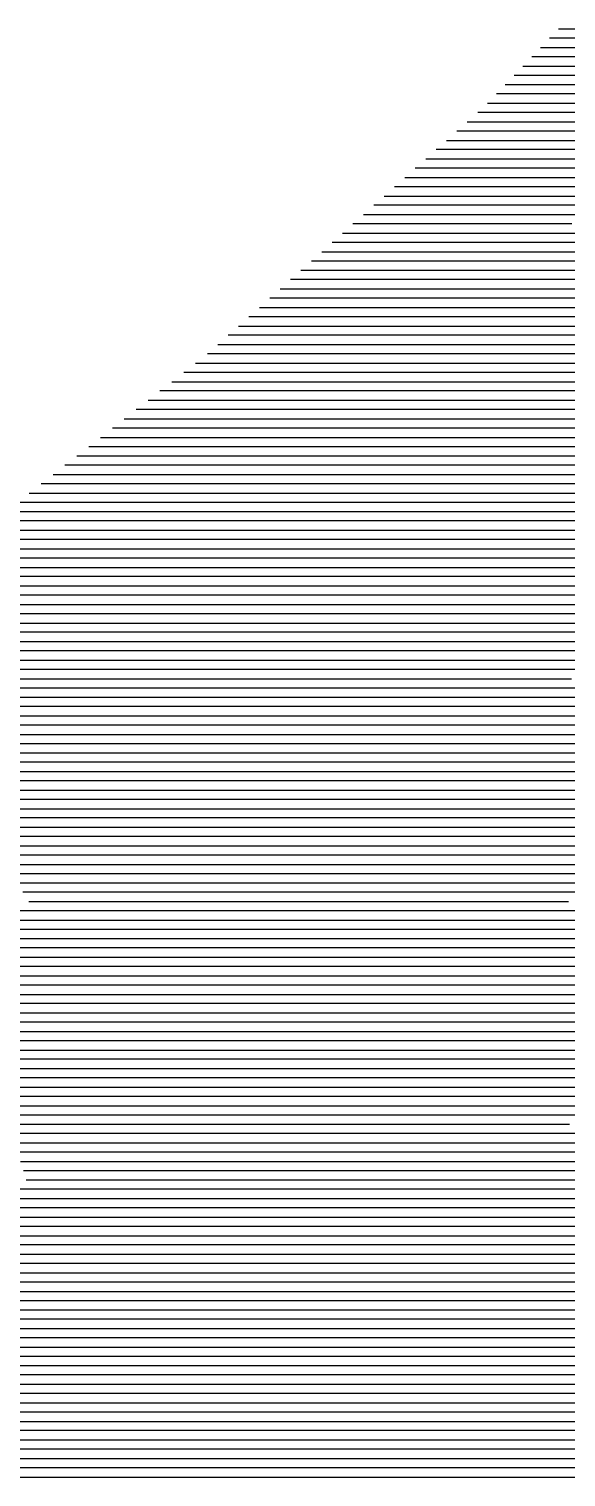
# Model space of a CAD drawing. Header units: metres. Extents: x -6.9 to 6.9, y -7 to 7.
# Drawn here: x 2.89 to 3.469, y -5.082 to -3.522 of the extents above; entities that cross this region are included whole.
import ezdxf

# ---------------------------------------------------------------- set-up
doc = ezdxf.new("R2010")
doc.units = ezdxf.units.M

msp = doc.modelspace()

# ---------------------------------------------------------------- linework, layer by layer
for p, q in [((3.460295, -3.522173, 0.668716), (3.835341, -3.522173, 0.741497)), ((3.843802, -3.532173, 0.743658), (3.45076, -3.532173, 0.667385)), ((3.860726, -3.552173, 0.74798), (3.43169, -3.552173, 0.664722)), ((3.441225, -3.542173, 0.666053), (3.852264, -3.542173, 0.745819)), ((3.87765, -3.572173, 0.752301), (3.41262, -3.572173, 0.662058)), ((3.422155, -3.562173, 0.66339), (3.869188, -3.562173, 0.750141)), ((3.403085, -3.582173, 0.660727), (3.886111, -3.582173, 0.754462)), ((3.384015, -3.602173, 0.658064), (3.903035, -3.602173, 0.758784)), ((3.894573, -3.592173, 0.756623), (3.39355, -3.592173, 0.659395)), ((3.385228, -3.612173, 0.65881), (3.373429, -3.612173, 0.656539)), ((3.388586, -3.612173, 0.65947), (3.385228, -3.612173, 0.65881)), ((3.911497, -3.612173, 0.760945), (3.388586, -3.612173, 0.65947)), ((3.400133, -3.632173, 0.662714), (3.351038, -3.632173, 0.653265)), ((3.362233, -3.622173, 0.654902), (3.39268, -3.622173, 0.660762)), ((3.39268, -3.622173, 0.660762), (3.401348, -3.622173, 0.662465)), ((3.41411, -3.632173, 0.66546), (3.400133, -3.632173, 0.662714)), ((3.401348, -3.622173, 0.662465), (3.919959, -3.622173, 0.763106)), ((3.92842, -3.632173, 0.765267), (3.41411, -3.632173, 0.66546)), ((3.339842, -3.642173, 0.651628), (3.407586, -3.642173, 0.664667)), ((3.407586, -3.642173, 0.664667), (3.426871, -3.642173, 0.668456)), ((3.426871, -3.642173, 0.668456), (3.936882, -3.642173, 0.767427)), ((3.317451, -3.662173, 0.648355), (3.422492, -3.662173, 0.668571)), ((3.415039, -3.652173, 0.666619), (3.328647, -3.652173, 0.649991)), ((3.439633, -3.652173, 0.671451), (3.415039, -3.652173, 0.666619)), ((3.422492, -3.662173, 0.668571), (3.452394, -3.662173, 0.674446)), ((3.945344, -3.652173, 0.769588), (3.439633, -3.652173, 0.671451)), ((3.452394, -3.662173, 0.674446), (3.953806, -3.662173, 0.771749)), ((3.429944, -3.672173, 0.670523), (3.306255, -3.672173, 0.646718)), ((3.465156, -3.672173, 0.677441), (3.429944, -3.672173, 0.670523)), ((3.962268, -3.672173, 0.77391), (3.465156, -3.672173, 0.677441)), ((3.44485, -3.692173, 0.674428), (3.283864, -3.692173, 0.643444)), ((3.29506, -3.682173, 0.645081), (3.437397, -3.682173, 0.672476)), ((3.437397, -3.682173, 0.672476), (3.477918, -3.682173, 0.680437)), ((3.490679, -3.692173, 0.683432), (3.44485, -3.692173, 0.674428)), ((3.459756, -3.712173, 0.678332), (3.261473, -3.712173, 0.64017)), ((3.272669, -3.702173, 0.641807), (3.452303, -3.702173, 0.67638)), ((3.452303, -3.702173, 0.67638), (3.503441, -3.702173, 0.686427)), ((3.516202, -3.712173, 0.689423), (3.459756, -3.712173, 0.678332)), ((3.250277, -3.722173, 0.638533), (3.467208, -3.722173, 0.680285)), ((3.467208, -3.722173, 0.680285), (3.528964, -3.722173, 0.692418)), ((3.227886, -3.742173, 0.63526), (3.482114, -3.742173, 0.684189)), ((3.474661, -3.732173, 0.682237), (3.239082, -3.732173, 0.636896)), ((3.489567, -3.752173, 0.686141), (3.216691, -3.752173, 0.633623)), ((3.504472, -3.772173, 0.690046), (3.194299, -3.772173, 0.630349)), ((3.205495, -3.762173, 0.631986), (3.49702, -3.762173, 0.688094)), ((3.183104, -3.782173, 0.628712), (3.511925, -3.782173, 0.691998)), ((3.160713, -3.802173, 0.625438), (3.526831, -3.802173, 0.695903)), ((3.519378, -3.792173, 0.69395), (3.171908, -3.792173, 0.627075)), ((3.534284, -3.812173, 0.697855), (3.149517, -3.812173, 0.623801)), ((3.549189, -3.832173, 0.701759), (3.127126, -3.832173, 0.620528)), ((3.138322, -3.822173, 0.622164), (3.541736, -3.822173, 0.699807)), ((3.564095, -3.852173, 0.705664), (3.104735, -3.852173, 0.617254)), ((3.11593, -3.842173, 0.618891), (3.556642, -3.842173, 0.703712)), ((3.093539, -3.862173, 0.615617), (3.571548, -3.862173, 0.707616)), ((3.069572, -3.882173, 0.612054), (3.088777, -3.882173, 0.615723)), ((3.579001, -3.872173, 0.709568), (3.082344, -3.872173, 0.61398)), ((3.088777, -3.882173, 0.615723), (3.093343, -3.882173, 0.616615)), ((3.093343, -3.882173, 0.616615), (3.586453, -3.882173, 0.711521)), ((3.095373, -3.892173, 0.617497), (3.056786, -3.892173, 0.610126)), ((3.104547, -3.892173, 0.619289), (3.095373, -3.892173, 0.617497)), ((3.593906, -3.892173, 0.713473), (3.104547, -3.892173, 0.619289)), ((3.108566, -3.912173, 0.621045), (3.031214, -3.912173, 0.606269)), ((3.044, -3.902173, 0.608197), (3.101969, -3.902173, 0.619271)), ((3.101969, -3.902173, 0.619271), (3.115752, -3.902173, 0.621963)), ((3.126956, -3.912173, 0.624638), (3.108566, -3.912173, 0.621045)), ((3.115752, -3.902173, 0.621963), (3.601359, -3.902173, 0.715425)), ((3.608812, -3.912173, 0.717377), (3.126956, -3.912173, 0.624638)), ((3.018428, -3.922173, 0.60434), (3.115162, -3.922173, 0.62282)), ((3.115162, -3.922173, 0.62282), (3.13816, -3.922173, 0.627312)), ((3.13816, -3.922173, 0.627312), (3.616265, -3.922173, 0.71933)), ((2.992856, -3.942173, 0.600483), (3.128355, -3.942173, 0.626368)), ((3.121758, -3.932173, 0.624594), (3.005642, -3.932173, 0.602412)), ((3.149365, -3.932173, 0.629986), (3.121758, -3.932173, 0.624594)), ((3.128355, -3.942173, 0.626368), (3.160569, -3.942173, 0.632661)), ((3.623717, -3.932173, 0.721282), (3.149365, -3.932173, 0.629986)), ((3.160569, -3.942173, 0.632661), (3.63117, -3.942173, 0.723234)), ((2.967283, -3.962173, 0.596626), (3.141547, -3.962173, 0.629916)), ((3.134951, -3.952173, 0.628142), (2.98007, -3.952173, 0.598555)), ((3.171774, -3.952173, 0.635335), (3.134951, -3.952173, 0.628142)), ((3.141547, -3.962173, 0.629916), (3.182978, -3.962173, 0.638009)), ((3.638623, -3.952173, 0.725186), (3.171774, -3.952173, 0.635335)), ((3.182978, -3.962173, 0.638009), (3.646076, -3.962173, 0.727139)), ((3.148143, -3.972173, 0.63169), (2.954497, -3.972173, 0.594698)), ((3.194182, -3.972173, 0.640684), (3.148143, -3.972173, 0.63169)), ((3.653529, -3.972173, 0.729091), (3.194182, -3.972173, 0.640684)), ((3.161336, -3.992173, 0.635239), (2.928925, -3.992173, 0.590841)), ((2.941711, -3.982173, 0.592769), (3.15474, -3.982173, 0.633465)), ((3.15474, -3.982173, 0.633465), (3.205387, -3.982173, 0.643358)), ((3.216591, -3.992173, 0.646032), (3.161336, -3.992173, 0.635239)), ((3.205387, -3.982173, 0.643358), (3.660981, -3.982173, 0.731043)), ((3.668434, -3.992173, 0.732995), (3.216591, -3.992173, 0.646032)), ((2.916139, -4.002173, 0.588912), (3.167932, -4.002173, 0.637013)), ((3.167932, -4.002173, 0.637013), (3.227796, -4.002173, 0.648706)), ((3.227796, -4.002173, 0.648706), (3.675887, -4.002173, 0.734948)), ((2.890319, -4.022173, 0.58501), (2.893664, -4.022173, 0.585645)), ((2.893664, -4.022173, 0.585645), (2.894315, -4.022173, 0.585771)), ((2.894315, -4.022173, 0.585771), (3.181125, -4.022173, 0.640561)), ((3.174529, -4.012173, 0.638787), (2.903353, -4.012173, 0.586984)), ((3.239, -4.012173, 0.651381), (3.174529, -4.012173, 0.638787)), ((3.181125, -4.022173, 0.640561), (3.250205, -4.022173, 0.654055)), ((3.68334, -4.012173, 0.7369), (3.239, -4.012173, 0.651381)), ((3.250205, -4.022173, 0.654055), (3.690793, -4.022173, 0.738852)), ((2.898463, -4.032173, 0.587063), (2.876124, -4.032173, 0.582824)), ((2.902816, -4.032173, 0.587909), (2.898463, -4.032173, 0.587063)), ((3.187721, -4.032173, 0.642336), (2.902816, -4.032173, 0.587909)), ((3.261409, -4.032173, 0.656729), (3.187721, -4.032173, 0.642336)), ((3.698245, -4.032173, 0.740805), (3.261409, -4.032173, 0.656729)), ((2.908061, -4.052173, 0.589901), (2.847734, -4.052173, 0.578451)), ((2.861929, -4.042173, 0.580637), (2.903262, -4.042173, 0.588482)), ((2.903262, -4.042173, 0.588482), (2.911317, -4.042173, 0.590047)), ((2.919818, -4.052173, 0.592185), (2.908061, -4.052173, 0.589901)), ((2.911317, -4.042173, 0.590047), (3.194317, -4.042173, 0.64411)), ((3.200914, -4.052173, 0.645884), (2.919818, -4.052173, 0.592185)), ((3.194317, -4.042173, 0.64411), (3.272613, -4.042173, 0.659404)), ((3.283818, -4.052173, 0.662078), (3.200914, -4.052173, 0.645884)), ((3.272613, -4.042173, 0.659404), (3.705698, -4.042173, 0.742757)), ((3.713151, -4.052173, 0.744709), (3.283818, -4.052173, 0.662078)), ((2.833539, -4.062173, 0.576264), (2.912861, -4.062173, 0.591319)), ((2.912861, -4.062173, 0.591319), (2.928319, -4.062173, 0.594323)), ((2.928319, -4.062173, 0.594323), (3.20751, -4.062173, 0.647658)), ((3.20751, -4.062173, 0.647658), (3.295022, -4.062173, 0.664752)), ((3.295022, -4.062173, 0.664752), (3.720604, -4.062173, 0.746661)), ((2.805149, -4.082173, 0.571892), (2.922459, -4.082173, 0.594157)), ((2.91766, -4.072173, 0.592738), (2.819344, -4.072173, 0.574078)), ((2.93682, -4.072173, 0.596461), (2.91766, -4.072173, 0.592738)), ((2.922459, -4.082173, 0.594157), (2.945321, -4.082173, 0.598599)), ((3.214106, -4.072173, 0.649432), (2.93682, -4.072173, 0.596461)), ((2.945321, -4.082173, 0.598599), (3.220702, -4.082173, 0.651206)), ((3.306227, -4.072173, 0.667427), (3.214106, -4.072173, 0.649432)), ((3.220702, -4.082173, 0.651206), (3.317431, -4.082173, 0.670101)), ((3.728057, -4.072173, 0.748614), (3.306227, -4.072173, 0.667427)), ((3.317431, -4.082173, 0.670101), (3.735509, -4.082173, 0.750566)), ((2.776759, -4.102173, 0.567519), (2.932058, -4.102173, 0.596994)), ((2.927259, -4.092173, 0.595575), (2.790954, -4.092173, 0.569705)), ((2.953822, -4.092173, 0.600737), (2.927259, -4.092173, 0.595575)), ((2.932058, -4.102173, 0.596994), (2.962323, -4.102173, 0.602875)), ((3.227299, -4.092173, 0.652981), (2.953822, -4.092173, 0.600737)), ((2.962323, -4.102173, 0.602875), (3.233895, -4.102173, 0.654755)), ((3.328635, -4.092173, 0.672775), (3.227299, -4.092173, 0.652981)), ((3.233895, -4.102173, 0.654755), (3.33984, -4.102173, 0.675449)), ((3.742962, -4.092173, 0.752518), (3.328635, -4.092173, 0.672775)), ((3.33984, -4.102173, 0.675449), (3.750415, -4.102173, 0.75447)), ((2.936857, -4.112173, 0.598413), (2.762564, -4.112173, 0.565333)), ((2.970823, -4.112173, 0.605013), (2.936857, -4.112173, 0.598413)), ((3.240491, -4.112173, 0.656529), (2.970823, -4.112173, 0.605013)), ((3.351044, -4.112173, 0.678124), (3.240491, -4.112173, 0.656529)), ((3.757868, -4.112173, 0.756423), (3.351044, -4.112173, 0.678124)), ((2.946456, -4.132173, 0.60125), (2.734174, -4.132173, 0.56096)), ((2.748369, -4.122173, 0.563146), (2.941657, -4.122173, 0.599832)), ((2.941657, -4.122173, 0.599832), (2.979324, -4.122173, 0.607152)), ((2.987825, -4.132173, 0.60929), (2.946456, -4.132173, 0.60125)), ((2.979324, -4.122173, 0.607152), (3.247088, -4.122173, 0.658303)), ((3.253684, -4.132173, 0.660077), (2.987825, -4.132173, 0.60929)), ((3.247088, -4.122173, 0.658303), (3.362249, -4.122173, 0.680798)), ((3.373453, -4.132173, 0.683472), (3.253684, -4.132173, 0.660077)), ((3.362249, -4.122173, 0.680798), (3.765321, -4.122173, 0.758375)), ((3.772773, -4.132173, 0.760327), (3.373453, -4.132173, 0.683472)), ((2.719979, -4.142173, 0.558774), (2.951255, -4.142173, 0.602669)), ((2.951255, -4.142173, 0.602669), (2.996326, -4.142173, 0.611428)), ((2.996326, -4.142173, 0.611428), (3.26028, -4.142173, 0.661851)), ((3.26028, -4.142173, 0.661851), (3.384657, -4.142173, 0.686147)), ((3.384657, -4.142173, 0.686147), (3.780226, -4.142173, 0.762279)), ((2.698868, -4.162173, 0.555783), (2.960854, -4.162173, 0.605506)), ((2.956054, -4.152173, 0.604088), (2.705784, -4.152173, 0.556587)), ((3.004827, -4.152173, 0.613566), (2.956054, -4.152173, 0.604088)), ((2.960854, -4.162173, 0.605506), (3.013328, -4.162173, 0.615704)), ((3.266876, -4.152173, 0.663626), (3.004827, -4.152173, 0.613566)), ((3.013328, -4.162173, 0.615704), (3.273473, -4.162173, 0.6654)), ((3.395862, -4.152173, 0.688821), (3.266876, -4.152173, 0.663626)), ((3.273473, -4.162173, 0.6654), (3.407066, -4.162173, 0.691495)), ((3.787679, -4.152173, 0.764232), (3.395862, -4.152173, 0.688821)), ((3.407066, -4.162173, 0.691495), (3.795132, -4.162173, 0.766184)), ((2.965653, -4.172173, 0.606925), (2.705241, -4.172173, 0.5575)), ((3.021829, -4.172173, 0.617842), (2.965653, -4.172173, 0.606925)), ((3.280069, -4.172173, 0.667174), (3.021829, -4.172173, 0.617842)), ((3.418271, -4.172173, 0.69417), (3.280069, -4.172173, 0.667174)), ((3.802585, -4.172173, 0.768136), (3.418271, -4.172173, 0.69417)), ((2.711613, -4.182173, 0.559217), (2.970452, -4.182173, 0.608344)), ((2.975252, -4.192173, 0.609762), (2.717985, -4.192173, 0.560934)), ((2.970452, -4.182173, 0.608344), (3.03033, -4.182173, 0.61998)), ((3.038831, -4.192173, 0.622118), (2.975252, -4.192173, 0.609762)), ((3.03033, -4.182173, 0.61998), (3.286665, -4.182173, 0.668948)), ((3.293261, -4.192173, 0.670722), (3.038831, -4.192173, 0.622118)), ((3.286665, -4.182173, 0.668948), (3.429475, -4.182173, 0.696844)), ((3.440679, -4.192173, 0.699518), (3.293261, -4.192173, 0.670722)), ((3.429475, -4.182173, 0.696844), (3.810037, -4.182173, 0.770088)), ((3.81749, -4.192173, 0.772041), (3.440679, -4.192173, 0.699518)), ((2.724357, -4.202173, 0.562651), (2.980051, -4.202173, 0.611181)), ((2.980051, -4.202173, 0.611181), (3.047332, -4.202173, 0.624256)), ((3.047332, -4.202173, 0.624256), (3.299858, -4.202173, 0.672496)), ((3.299858, -4.202173, 0.672496), (3.451884, -4.202173, 0.702192)), ((3.451884, -4.202173, 0.702192), (3.824943, -4.202173, 0.773993)), ((2.98485, -4.212173, 0.6126), (2.730729, -4.212173, 0.564368)), ((2.737101, -4.222173, 0.566086), (2.989649, -4.222173, 0.614018)), ((3.055833, -4.212173, 0.626394), (2.98485, -4.212173, 0.6126)), ((2.989649, -4.222173, 0.614018), (3.064333, -4.222173, 0.628532)), ((3.306454, -4.212173, 0.674271), (3.055833, -4.212173, 0.626394)), ((3.064333, -4.222173, 0.628532), (3.31305, -4.222173, 0.676045)), ((3.463088, -4.212173, 0.704867), (3.306454, -4.212173, 0.674271)), ((3.31305, -4.222173, 0.676045), (3.474293, -4.222173, 0.707541)), ((3.832396, -4.212173, 0.775945), (3.463088, -4.212173, 0.704867)), ((2.994449, -4.232173, 0.615437), (2.743473, -4.232173, 0.567803)), ((2.749845, -4.242173, 0.56952), (2.999248, -4.242173, 0.616856)), ((3.072834, -4.232173, 0.63067), (2.994449, -4.232173, 0.615437)), ((2.999248, -4.242173, 0.616856), (3.081335, -4.242173, 0.632808)), ((3.319647, -4.232173, 0.677819), (3.072834, -4.232173, 0.63067)), ((3.081335, -4.242173, 0.632808), (3.326243, -4.242173, 0.679593)), ((3.485497, -4.232173, 0.710215), (3.319647, -4.232173, 0.677819)), ((3.326243, -4.242173, 0.679593), (3.496701, -4.242173, 0.71289)), ((3.004047, -4.252173, 0.618274), (2.756217, -4.252173, 0.571237)), ((3.089836, -4.252173, 0.634946), (3.004047, -4.252173, 0.618274)), ((3.332839, -4.252173, 0.681367), (3.089836, -4.252173, 0.634946)), ((3.507906, -4.252173, 0.715564), (3.332839, -4.252173, 0.681367)), ((2.762589, -4.262173, 0.572954), (3.008847, -4.262173, 0.619693)), ((3.013646, -4.272173, 0.621112), (2.768961, -4.272173, 0.574672)), ((3.008847, -4.262173, 0.619693), (3.098337, -4.262173, 0.637084)), ((3.106838, -4.272173, 0.639222), (3.013646, -4.272173, 0.621112)), ((3.098337, -4.262173, 0.637084), (3.339435, -4.262173, 0.683141)), ((3.346032, -4.272173, 0.684916), (3.106838, -4.272173, 0.639222)), ((3.339435, -4.262173, 0.683141), (3.51911, -4.262173, 0.718238)), ((3.530315, -4.272173, 0.720913), (3.346032, -4.272173, 0.684916)), ((2.775333, -4.282173, 0.576389), (3.018445, -4.282173, 0.62253)), ((3.018445, -4.282173, 0.62253), (3.115339, -4.282173, 0.64136)), ((3.115339, -4.282173, 0.64136), (3.352628, -4.282173, 0.68669)), ((3.352628, -4.282173, 0.68669), (3.541519, -4.282173, 0.723587)), ((3.023245, -4.292173, 0.623949), (2.781705, -4.292173, 0.578106)), ((2.788077, -4.302173, 0.579823), (3.028044, -4.302173, 0.625368)), ((3.12384, -4.292173, 0.643498), (3.023245, -4.292173, 0.623949)), ((3.028044, -4.302173, 0.625368), (3.132341, -4.302173, 0.645636)), ((3.359224, -4.292173, 0.688464), (3.12384, -4.292173, 0.643498)), ((3.132341, -4.302173, 0.645636), (3.36582, -4.302173, 0.690238)), ((3.552723, -4.292173, 0.726261), (3.359224, -4.292173, 0.688464)), ((3.36582, -4.302173, 0.690238), (3.563928, -4.302173, 0.728935)), ((3.032843, -4.312173, 0.626786), (2.794449, -4.312173, 0.58154)), ((3.140842, -4.312173, 0.647774), (3.032843, -4.312173, 0.626786)), ((3.372417, -4.312173, 0.692012), (3.140842, -4.312173, 0.647774)), ((3.575132, -4.312173, 0.73161), (3.372417, -4.312173, 0.692012)), ((2.800821, -4.322173, 0.583258), (3.037642, -4.322173, 0.628205)), ((3.042442, -4.332173, 0.629624), (2.807193, -4.332173, 0.584975)), ((3.037642, -4.322173, 0.628205), (3.149343, -4.322173, 0.649912)), ((3.157843, -4.332173, 0.65205), (3.042442, -4.332173, 0.629624)), ((3.149343, -4.322173, 0.649912), (3.379013, -4.322173, 0.693786)), ((3.385609, -4.332173, 0.695561), (3.157843, -4.332173, 0.65205)), ((3.379013, -4.322173, 0.693786), (3.586337, -4.322173, 0.734284)), ((3.597541, -4.332173, 0.736958), (3.385609, -4.332173, 0.695561)), ((2.813566, -4.342173, 0.586692), (3.047241, -4.342173, 0.631043)), ((3.05204, -4.352173, 0.632461), (2.819938, -4.352173, 0.588409)), ((3.047241, -4.342173, 0.631043), (3.166344, -4.342173, 0.654188)), ((3.174845, -4.352173, 0.656326), (3.05204, -4.352173, 0.632461)), ((3.166344, -4.342173, 0.654188), (3.392206, -4.342173, 0.697335)), ((3.398802, -4.352173, 0.699109), (3.174845, -4.352173, 0.656326)), ((3.392206, -4.342173, 0.697335), (3.608745, -4.342173, 0.739633)), ((3.61995, -4.352173, 0.742307), (3.398802, -4.352173, 0.699109)), ((2.82631, -4.362173, 0.590126), (3.05684, -4.362173, 0.63388)), ((3.05684, -4.362173, 0.63388), (3.183346, -4.362173, 0.658464)), ((3.183346, -4.362173, 0.658464), (3.405398, -4.362173, 0.700883)), ((3.405398, -4.362173, 0.700883), (3.631154, -4.362173, 0.744981)), ((3.061639, -4.372173, 0.635299), (2.832682, -4.372173, 0.591843)), ((2.839054, -4.382173, 0.593561), (3.066438, -4.382173, 0.636717)), ((3.191847, -4.372173, 0.660602), (3.061639, -4.372173, 0.635299)), ((3.066438, -4.382173, 0.636717), (3.200348, -4.382173, 0.66274)), ((3.411994, -4.372173, 0.702657), (3.191847, -4.372173, 0.660602)), ((3.200348, -4.382173, 0.66274), (3.418591, -4.382173, 0.704431)), ((3.642359, -4.372173, 0.747656), (3.411994, -4.372173, 0.702657)), ((3.418591, -4.382173, 0.704431), (3.653563, -4.382173, 0.75033)), ((3.071237, -4.392173, 0.638136), (2.845426, -4.392173, 0.595278)), ((3.208849, -4.392173, 0.664878), (3.071237, -4.392173, 0.638136)), ((3.425187, -4.392173, 0.706206), (3.208849, -4.392173, 0.664878)), ((3.664767, -4.392173, 0.753004), (3.425187, -4.392173, 0.706206)), ((2.851798, -4.402173, 0.596995), (3.076037, -4.402173, 0.639555)), ((3.080836, -4.412173, 0.640973), (2.85817, -4.412173, 0.598712)), ((3.076037, -4.402173, 0.639555), (3.21735, -4.402173, 0.667016)), ((3.225851, -4.412173, 0.669154), (3.080836, -4.412173, 0.640973)), ((3.21735, -4.402173, 0.667016), (3.431783, -4.402173, 0.70798)), ((3.43838, -4.412173, 0.709754), (3.225851, -4.412173, 0.669154)), ((3.431783, -4.402173, 0.70798), (3.675972, -4.402173, 0.755678)), ((3.687176, -4.412173, 0.758353), (3.43838, -4.412173, 0.709754)), ((2.864542, -4.422173, 0.600429), (3.085635, -4.422173, 0.642392)), ((3.085635, -4.422173, 0.642392), (3.234352, -4.422173, 0.671292)), ((3.234352, -4.422173, 0.671292), (3.444976, -4.422173, 0.711528)), ((3.444976, -4.422173, 0.711528), (3.698381, -4.422173, 0.761027)), ((3.090435, -4.432173, 0.643811), (2.870914, -4.432173, 0.602147)), ((2.877286, -4.442173, 0.603864), (3.095234, -4.442173, 0.645229)), ((3.242852, -4.432173, 0.67343), (3.090435, -4.432173, 0.643811)), ((3.095234, -4.442173, 0.645229), (3.251353, -4.442173, 0.675568)), ((3.451572, -4.432173, 0.713302), (3.242852, -4.432173, 0.67343)), ((3.251353, -4.442173, 0.675568), (3.458168, -4.442173, 0.715076)), ((3.709585, -4.432173, 0.763701), (3.451572, -4.432173, 0.713302)), ((3.458168, -4.442173, 0.715076), (3.720789, -4.442173, 0.766376)), ((3.100033, -4.452173, 0.646648), (2.883658, -4.452173, 0.605581)), ((3.259854, -4.452173, 0.677706), (3.100033, -4.452173, 0.646648)), ((3.464765, -4.452173, 0.716851), (3.259854, -4.452173, 0.677706)), ((3.731994, -4.452173, 0.76905), (3.464765, -4.452173, 0.716851)), ((2.896402, -4.472173, 0.609015), (2.795678, -4.472173, 0.589566)), ((2.89003, -4.462173, 0.607298), (3.104833, -4.462173, 0.648067)), ((3.109632, -4.472173, 0.649485), (2.896402, -4.472173, 0.609015)), ((3.104833, -4.462173, 0.648067), (3.268355, -4.462173, 0.679844)), ((3.276856, -4.472173, 0.681982), (3.109632, -4.472173, 0.649485)), ((3.268355, -4.462173, 0.679844), (3.471361, -4.462173, 0.718625)), ((3.477957, -4.472173, 0.720399), (3.276856, -4.472173, 0.681982)), ((2.798838, -4.482173, 0.590663), (2.902774, -4.482173, 0.610733)), ((2.909146, -4.492173, 0.61245), (2.801997, -4.492173, 0.591759)), ((2.902774, -4.482173, 0.610733), (3.114431, -4.482173, 0.650904)), ((3.11923, -4.492173, 0.652323), (2.909146, -4.492173, 0.61245)), ((3.114431, -4.482173, 0.650904), (3.285357, -4.482173, 0.68412)), ((3.293858, -4.492173, 0.686258), (3.11923, -4.492173, 0.652323)), ((3.285357, -4.482173, 0.68412), (3.484553, -4.482173, 0.722173)), ((3.49115, -4.492173, 0.723947), (3.293858, -4.492173, 0.686258)), ((2.805157, -4.502173, 0.592856), (2.915518, -4.502173, 0.614167)), ((2.915518, -4.502173, 0.614167), (3.12403, -4.502173, 0.653741)), ((3.12403, -4.502173, 0.653741), (3.302359, -4.502173, 0.688396)), ((3.302359, -4.502173, 0.688396), (3.497746, -4.502173, 0.725722)), ((2.921891, -4.512173, 0.615884), (2.808316, -4.512173, 0.593953)), ((2.811476, -4.522173, 0.59505), (2.928263, -4.522173, 0.617601)), ((3.128829, -4.512173, 0.65516), (2.921891, -4.512173, 0.615884)), ((2.928263, -4.522173, 0.617601), (3.133628, -4.522173, 0.656579)), ((3.31086, -4.512173, 0.690534), (3.128829, -4.512173, 0.65516)), ((3.133628, -4.522173, 0.656579), (3.319361, -4.522173, 0.692672)), ((3.504342, -4.512173, 0.727496), (3.31086, -4.512173, 0.690534)), ((3.319361, -4.522173, 0.692672), (3.510939, -4.522173, 0.72927)), ((2.934635, -4.532173, 0.619318), (2.814636, -4.532173, 0.596147)), ((3.138428, -4.532173, 0.657998), (2.934635, -4.532173, 0.619318)), ((3.327862, -4.532173, 0.69481), (3.138428, -4.532173, 0.657998)), ((3.517535, -4.532173, 0.731044), (3.327862, -4.532173, 0.69481)), ((2.817795, -4.542173, 0.597244), (2.941007, -4.542173, 0.621036)), ((2.947379, -4.552173, 0.622753), (2.820955, -4.552173, 0.598341)), ((2.941007, -4.542173, 0.621036), (3.143227, -4.542173, 0.659416)), ((3.148026, -4.552173, 0.660835), (2.947379, -4.552173, 0.622753)), ((3.143227, -4.542173, 0.659416), (3.336362, -4.542173, 0.696948)), ((3.344863, -4.552173, 0.699086), (3.148026, -4.552173, 0.660835)), ((3.336362, -4.542173, 0.696948), (3.524131, -4.542173, 0.732818)), ((3.530727, -4.552173, 0.734592), (3.344863, -4.552173, 0.699086)), ((2.824114, -4.562173, 0.599437), (2.953751, -4.562173, 0.62447)), ((2.953751, -4.562173, 0.62447), (3.152826, -4.562173, 0.662254)), ((3.152826, -4.562173, 0.662254), (3.353364, -4.562173, 0.701224)), ((3.353364, -4.562173, 0.701224), (3.537324, -4.562173, 0.736367)), ((2.960123, -4.572173, 0.626187), (2.827274, -4.572173, 0.600534)), ((2.830433, -4.582173, 0.601631), (2.966495, -4.582173, 0.627904)), ((3.157625, -4.572173, 0.663672), (2.960123, -4.572173, 0.626187)), ((2.966495, -4.582173, 0.627904), (3.162424, -4.582173, 0.665091)), ((3.361865, -4.572173, 0.703362), (3.157625, -4.572173, 0.663672)), ((3.162424, -4.582173, 0.665091), (3.370366, -4.582173, 0.7055)), ((3.54392, -4.572173, 0.738141), (3.361865, -4.572173, 0.703362)), ((3.370366, -4.582173, 0.7055), (3.550516, -4.582173, 0.739915)), ((2.972867, -4.592173, 0.629622), (2.833593, -4.592173, 0.602728)), ((3.167223, -4.592173, 0.66651), (2.972867, -4.592173, 0.629622)), ((3.378867, -4.592173, 0.707638), (3.167223, -4.592173, 0.66651)), ((3.557112, -4.592173, 0.741689), (3.378867, -4.592173, 0.707638)), ((2.836752, -4.602173, 0.603825), (2.979239, -4.602173, 0.631339)), ((2.985611, -4.612173, 0.633056), (2.839912, -4.612173, 0.604922)), ((2.979239, -4.602173, 0.631339), (3.172023, -4.602173, 0.667928)), ((3.176822, -4.612173, 0.669347), (2.985611, -4.612173, 0.633056)), ((3.172023, -4.602173, 0.667928), (3.387368, -4.602173, 0.709776)), ((3.395869, -4.612173, 0.711914), (3.176822, -4.612173, 0.669347)), ((3.387368, -4.602173, 0.709776), (3.563709, -4.602173, 0.743463)), ((3.570305, -4.612173, 0.745237), (3.395869, -4.612173, 0.711914)), ((2.843072, -4.622173, 0.606019), (2.991983, -4.622173, 0.634773)), ((2.998355, -4.632173, 0.63649), (2.846231, -4.632173, 0.607115)), ((2.991983, -4.622173, 0.634773), (3.181621, -4.622173, 0.670766)), ((3.186421, -4.632173, 0.672184), (2.998355, -4.632173, 0.63649)), ((3.181621, -4.622173, 0.670766), (3.40437, -4.622173, 0.714052)), ((3.412871, -4.632173, 0.71619), (3.186421, -4.632173, 0.672184)), ((3.40437, -4.622173, 0.714052), (3.576901, -4.622173, 0.747012)), ((3.583498, -4.632173, 0.748786), (3.412871, -4.632173, 0.71619)), ((2.849391, -4.642173, 0.608212), (3.004727, -4.642173, 0.638208)), ((3.004727, -4.642173, 0.638208), (3.19122, -4.642173, 0.673603)), ((3.19122, -4.642173, 0.673603), (3.421372, -4.642173, 0.718328)), ((3.421372, -4.642173, 0.718328), (3.590094, -4.642173, 0.75056)), ((3.011099, -4.652173, 0.639925), (2.85255, -4.652173, 0.609309)), ((2.85571, -4.662173, 0.610406), (3.017471, -4.662173, 0.641642)), ((3.196019, -4.652173, 0.675022), (3.011099, -4.652173, 0.639925)), ((3.017471, -4.662173, 0.641642), (3.200818, -4.662173, 0.67644)), ((3.429872, -4.652173, 0.720466), (3.196019, -4.652173, 0.675022)), ((3.200818, -4.662173, 0.67644), (3.438373, -4.662173, 0.722604)), ((3.59669, -4.652173, 0.752334), (3.429872, -4.652173, 0.720466)), ((3.438373, -4.662173, 0.722604), (3.603286, -4.662173, 0.754108)), ((3.023843, -4.672173, 0.643359), (2.858869, -4.672173, 0.611503)), ((3.205618, -4.672173, 0.677859), (3.023843, -4.672173, 0.643359)), ((3.446874, -4.672173, 0.724742), (3.205618, -4.672173, 0.677859)), ((3.609883, -4.672173, 0.755882), (3.446874, -4.672173, 0.724742)), ((2.862029, -4.682173, 0.6126), (3.030215, -4.682173, 0.645076)), ((3.036588, -4.692173, 0.646793), (2.865189, -4.692173, 0.613697)), ((3.030215, -4.682173, 0.645076), (3.210417, -4.682173, 0.679278)), ((3.215216, -4.692173, 0.680696), (3.036588, -4.692173, 0.646793)), ((3.210417, -4.682173, 0.679278), (3.455375, -4.682173, 0.72688)), ((3.463876, -4.692173, 0.729018), (3.215216, -4.692173, 0.680696)), ((3.455375, -4.682173, 0.72688), (3.616479, -4.682173, 0.757657)), ((3.623075, -4.692173, 0.759431), (3.463876, -4.692173, 0.729018)), ((2.868348, -4.702173, 0.614793), (3.04296, -4.702173, 0.648511)), ((3.04296, -4.702173, 0.648511), (3.220016, -4.702173, 0.682115)), ((3.220016, -4.702173, 0.682115), (3.472377, -4.702173, 0.731156)), ((3.049332, -4.712173, 0.650228), (2.871508, -4.712173, 0.61589)), ((2.874667, -4.722173, 0.616987), (3.055704, -4.722173, 0.651945)), ((3.224815, -4.712173, 0.683534), (3.049332, -4.712173, 0.650228)), ((3.055704, -4.722173, 0.651945), (3.229614, -4.722173, 0.684952)), ((3.480878, -4.712173, 0.733295), (3.224815, -4.712173, 0.683534)), ((3.229614, -4.722173, 0.684952), (3.489379, -4.722173, 0.735433)), ((3.062076, -4.732173, 0.653662), (2.877827, -4.732173, 0.618084)), ((2.880986, -4.742173, 0.619181), (3.068448, -4.742173, 0.655379)), ((3.234414, -4.732173, 0.686371), (3.062076, -4.732173, 0.653662)), ((3.068448, -4.742173, 0.655379), (3.239213, -4.742173, 0.68779)), ((3.49788, -4.732173, 0.737571), (3.234414, -4.732173, 0.686371)), ((3.239213, -4.742173, 0.68779), (3.506381, -4.742173, 0.739709)), ((3.07482, -4.752173, 0.657097), (2.884146, -4.752173, 0.620278)), ((3.244012, -4.752173, 0.689209), (3.07482, -4.752173, 0.657097)), ((3.514881, -4.752173, 0.741847), (3.244012, -4.752173, 0.689209)), ((2.890465, -4.772173, 0.622471), (2.553978, -4.772173, 0.55915)), ((2.887306, -4.762173, 0.621375), (3.081192, -4.762173, 0.658814)), ((3.087564, -4.772173, 0.660531), (2.890465, -4.772173, 0.622471)), ((3.081192, -4.762173, 0.658814), (3.248811, -4.762173, 0.690627)), ((3.253611, -4.772173, 0.692046), (3.087564, -4.772173, 0.660531)), ((3.248811, -4.762173, 0.690627), (3.523382, -4.762173, 0.743985)), ((3.531883, -4.772173, 0.746123), (3.253611, -4.772173, 0.692046)), ((2.55966, -4.782173, 0.560722), (2.893625, -4.782173, 0.623568)), ((2.893625, -4.782173, 0.623568), (3.093936, -4.782173, 0.662248)), ((3.093936, -4.782173, 0.662248), (3.25841, -4.782173, 0.693465)), ((3.25841, -4.782173, 0.693465), (3.540384, -4.782173, 0.748261)), ((2.896784, -4.792173, 0.624665), (2.565343, -4.792173, 0.562293)), ((2.571025, -4.802173, 0.563865), (2.899944, -4.802173, 0.625762)), ((3.100308, -4.792173, 0.663965), (2.896784, -4.792173, 0.624665)), ((2.899944, -4.802173, 0.625762), (3.10668, -4.802173, 0.665683)), ((3.263209, -4.792173, 0.694883), (3.100308, -4.792173, 0.663965)), ((3.10668, -4.802173, 0.665683), (3.268009, -4.802173, 0.696302)), ((3.548885, -4.792173, 0.750399), (3.263209, -4.792173, 0.694883)), ((3.268009, -4.802173, 0.696302), (3.557386, -4.802173, 0.752537)), ((2.903103, -4.812173, 0.626859), (2.576707, -4.812173, 0.565436)), ((3.113052, -4.812173, 0.6674), (2.903103, -4.812173, 0.626859)), ((3.272808, -4.812173, 0.697721), (3.113052, -4.812173, 0.6674)), ((3.565887, -4.812173, 0.754675), (3.272808, -4.812173, 0.697721)), ((2.582389, -4.822173, 0.567008), (2.906263, -4.822173, 0.627956)), ((2.909423, -4.832173, 0.629053), (2.588072, -4.832173, 0.56858)), ((2.906263, -4.822173, 0.627956), (3.119424, -4.822173, 0.669117)), ((3.125796, -4.832173, 0.670834), (2.909423, -4.832173, 0.629053)), ((3.119424, -4.822173, 0.669117), (3.277607, -4.822173, 0.699139)), ((3.282407, -4.832173, 0.700558), (3.125796, -4.832173, 0.670834)), ((3.277607, -4.822173, 0.699139), (3.574388, -4.822173, 0.756813)), ((3.582889, -4.832173, 0.758951), (3.282407, -4.832173, 0.700558)), ((2.593754, -4.842173, 0.570151), (2.912582, -4.842173, 0.630149)), ((2.912582, -4.842173, 0.630149), (3.132168, -4.842173, 0.672551)), ((3.132168, -4.842173, 0.672551), (3.287206, -4.842173, 0.701977)), ((3.287206, -4.842173, 0.701977), (3.59139, -4.842173, 0.761089)), ((2.915742, -4.852173, 0.631246), (2.599436, -4.852173, 0.571723)), ((2.605118, -4.862173, 0.573294), (2.918901, -4.862173, 0.632343)), ((3.13854, -4.852173, 0.674268), (2.915742, -4.852173, 0.631246)), ((2.918901, -4.862173, 0.632343), (3.144913, -4.862173, 0.675986)), ((3.292005, -4.852173, 0.703395), (3.13854, -4.852173, 0.674268)), ((3.144913, -4.862173, 0.675986), (3.296804, -4.862173, 0.704814)), ((3.599891, -4.852173, 0.763227), (3.292005, -4.852173, 0.703395)), ((3.296804, -4.862173, 0.704814), (3.608391, -4.862173, 0.765365)), ((2.922061, -4.872173, 0.63344), (2.610801, -4.872173, 0.574866)), ((2.616483, -4.882173, 0.576438), (2.92522, -4.882173, 0.634537)), ((3.151285, -4.872173, 0.677703), (2.922061, -4.872173, 0.63344)), ((2.92522, -4.882173, 0.634537), (3.157657, -4.882173, 0.67942)), ((3.301604, -4.872173, 0.706233), (3.151285, -4.872173, 0.677703)), ((3.157657, -4.882173, 0.67942), (3.306403, -4.882173, 0.707651)), ((3.616892, -4.872173, 0.767503), (3.301604, -4.872173, 0.706233)), ((3.306403, -4.882173, 0.707651), (3.625393, -4.882173, 0.769641)), ((2.92838, -4.892173, 0.635634), (2.622165, -4.892173, 0.578009)), ((3.164029, -4.892173, 0.681137), (2.92838, -4.892173, 0.635634)), ((3.311202, -4.892173, 0.70907), (3.164029, -4.892173, 0.681137)), ((3.633894, -4.892173, 0.771779), (3.311202, -4.892173, 0.70907)), ((2.627847, -4.902173, 0.579581), (2.931539, -4.902173, 0.636731)), ((2.934699, -4.912173, 0.637827), (2.63353, -4.912173, 0.581152)), ((2.931539, -4.902173, 0.636731), (3.170401, -4.902173, 0.682854)), ((3.176773, -4.912173, 0.684572), (2.934699, -4.912173, 0.637827)), ((3.170401, -4.902173, 0.682854), (3.316002, -4.902173, 0.710489)), ((3.320801, -4.912173, 0.711907), (3.176773, -4.912173, 0.684572)), ((3.316002, -4.902173, 0.710489), (3.642395, -4.902173, 0.773917)), ((3.650896, -4.912173, 0.776055), (3.320801, -4.912173, 0.711907)), ((2.639212, -4.922173, 0.582724), (2.937859, -4.922173, 0.638924)), ((2.937859, -4.922173, 0.638924), (3.183145, -4.922173, 0.686289)), ((3.183145, -4.922173, 0.686289), (3.3256, -4.922173, 0.713326)), ((3.3256, -4.922173, 0.713326), (3.659397, -4.922173, 0.778193)), ((2.941018, -4.932173, 0.640021), (2.644894, -4.932173, 0.584295)), ((2.650576, -4.942173, 0.585867), (2.944178, -4.942173, 0.641118)), ((3.189517, -4.932173, 0.688006), (2.941018, -4.932173, 0.640021)), ((2.944178, -4.942173, 0.641118), (3.195889, -4.942173, 0.689723)), ((3.330399, -4.932173, 0.714745), (3.189517, -4.932173, 0.688006)), ((3.195889, -4.942173, 0.689723), (3.335199, -4.942173, 0.716164)), ((3.667898, -4.932173, 0.780331), (3.330399, -4.932173, 0.714745)), ((3.335199, -4.942173, 0.716164), (3.676399, -4.942173, 0.782469)), ((2.947337, -4.952173, 0.642215), (2.656259, -4.952173, 0.587439)), ((3.202261, -4.952173, 0.69144), (2.947337, -4.952173, 0.642215)), ((3.339998, -4.952173, 0.717582), (3.202261, -4.952173, 0.69144)), ((3.6849, -4.952173, 0.784607), (3.339998, -4.952173, 0.717582)), ((2.661941, -4.962173, 0.58901), (2.950497, -4.962173, 0.643312)), ((2.953656, -4.972173, 0.644409), (2.667623, -4.972173, 0.590582)), ((2.950497, -4.962173, 0.643312), (3.208633, -4.962173, 0.693158)), ((3.215005, -4.972173, 0.694875), (2.953656, -4.972173, 0.644409)), ((3.208633, -4.962173, 0.693158), (3.344797, -4.962173, 0.719001)), ((3.349597, -4.972173, 0.72042), (3.215005, -4.972173, 0.694875)), ((3.344797, -4.962173, 0.719001), (3.6934, -4.962173, 0.786745)), ((3.701901, -4.972173, 0.788883), (3.349597, -4.972173, 0.72042)), ((2.673305, -4.982173, 0.592153), (2.956816, -4.982173, 0.645505)), ((2.956816, -4.982173, 0.645505), (3.221377, -4.982173, 0.696592)), ((3.221377, -4.982173, 0.696592), (3.354396, -4.982173, 0.721838)), ((3.354396, -4.982173, 0.721838), (3.710402, -4.982173, 0.791021)), ((2.959976, -4.992173, 0.646602), (2.678988, -4.992173, 0.593725)), ((2.68467, -5.002173, 0.595297), (2.963135, -5.002173, 0.647699)), ((3.227749, -4.992173, 0.698309), (2.959976, -4.992173, 0.646602)), ((2.963135, -5.002173, 0.647699), (3.234121, -5.002173, 0.700026)), ((3.359195, -4.992173, 0.723257), (3.227749, -4.992173, 0.698309)), ((3.234121, -5.002173, 0.700026), (3.363995, -5.002173, 0.724676)), ((3.718903, -4.992173, 0.793159), (3.359195, -4.992173, 0.723257)), ((3.363995, -5.002173, 0.724676), (3.727404, -5.002173, 0.795297)), ((2.966295, -5.012173, 0.648796), (2.690352, -5.012173, 0.596868)), ((2.696035, -5.022173, 0.59844), (2.969454, -5.022173, 0.649893)), ((3.240493, -5.012173, 0.701743), (2.966295, -5.012173, 0.648796)), ((2.969454, -5.022173, 0.649893), (3.246865, -5.022173, 0.703461)), ((3.368794, -5.012173, 0.726094), (3.240493, -5.012173, 0.701743)), ((3.246865, -5.022173, 0.703461), (3.373593, -5.022173, 0.727513)), ((3.735905, -5.012173, 0.797435), (3.368794, -5.012173, 0.726094)), ((3.373593, -5.022173, 0.727513), (3.744406, -5.022173, 0.799573)), ((2.972614, -5.032173, 0.65099), (2.701717, -5.032173, 0.600011)), ((3.253238, -5.032173, 0.705178), (2.972614, -5.032173, 0.65099)), ((3.378392, -5.032173, 0.728932), (3.253238, -5.032173, 0.705178)), ((3.752907, -5.032173, 0.801711), (3.378392, -5.032173, 0.728932)), ((2.707399, -5.042173, 0.601583), (2.975773, -5.042173, 0.652087)), ((2.978933, -5.052173, 0.653183), (2.713081, -5.052173, 0.603155)), ((2.975773, -5.042173, 0.652087), (3.25961, -5.042173, 0.706895)), ((3.265982, -5.052173, 0.708612), (2.978933, -5.052173, 0.653183)), ((3.25961, -5.042173, 0.706895), (3.383192, -5.042173, 0.73035)), ((3.387991, -5.052173, 0.731769), (3.265982, -5.052173, 0.708612)), ((3.383192, -5.042173, 0.73035), (3.761408, -5.042173, 0.803849)), ((3.769909, -5.052173, 0.805987), (3.387991, -5.052173, 0.731769)), ((2.718764, -5.062173, 0.604726), (2.982093, -5.062173, 0.65428)), ((2.982093, -5.062173, 0.65428), (3.272354, -5.062173, 0.710329)), ((3.272354, -5.062173, 0.710329), (3.39279, -5.062173, 0.733188)), ((3.39279, -5.062173, 0.733188), (3.77841, -5.062173, 0.808125)), ((2.985252, -5.072173, 0.655377), (2.724446, -5.072173, 0.606298)), ((2.730128, -5.082173, 0.607869), (2.988412, -5.082173, 0.656474)), ((3.278726, -5.072173, 0.712047), (2.985252, -5.072173, 0.655377)), ((2.988412, -5.082173, 0.656474), (3.285098, -5.082173, 0.713764)), ((3.39759, -5.072173, 0.734606), (3.278726, -5.072173, 0.712047)), ((3.285098, -5.082173, 0.713764), (3.402389, -5.082173, 0.736025)), ((3.78691, -5.072173, 0.810263), (3.39759, -5.072173, 0.734606)), ((3.402389, -5.082173, 0.736025), (3.795411, -5.082173, 0.812401))]:
    msp.add_line(p, q)

doc.saveas('drawing.dxf')
